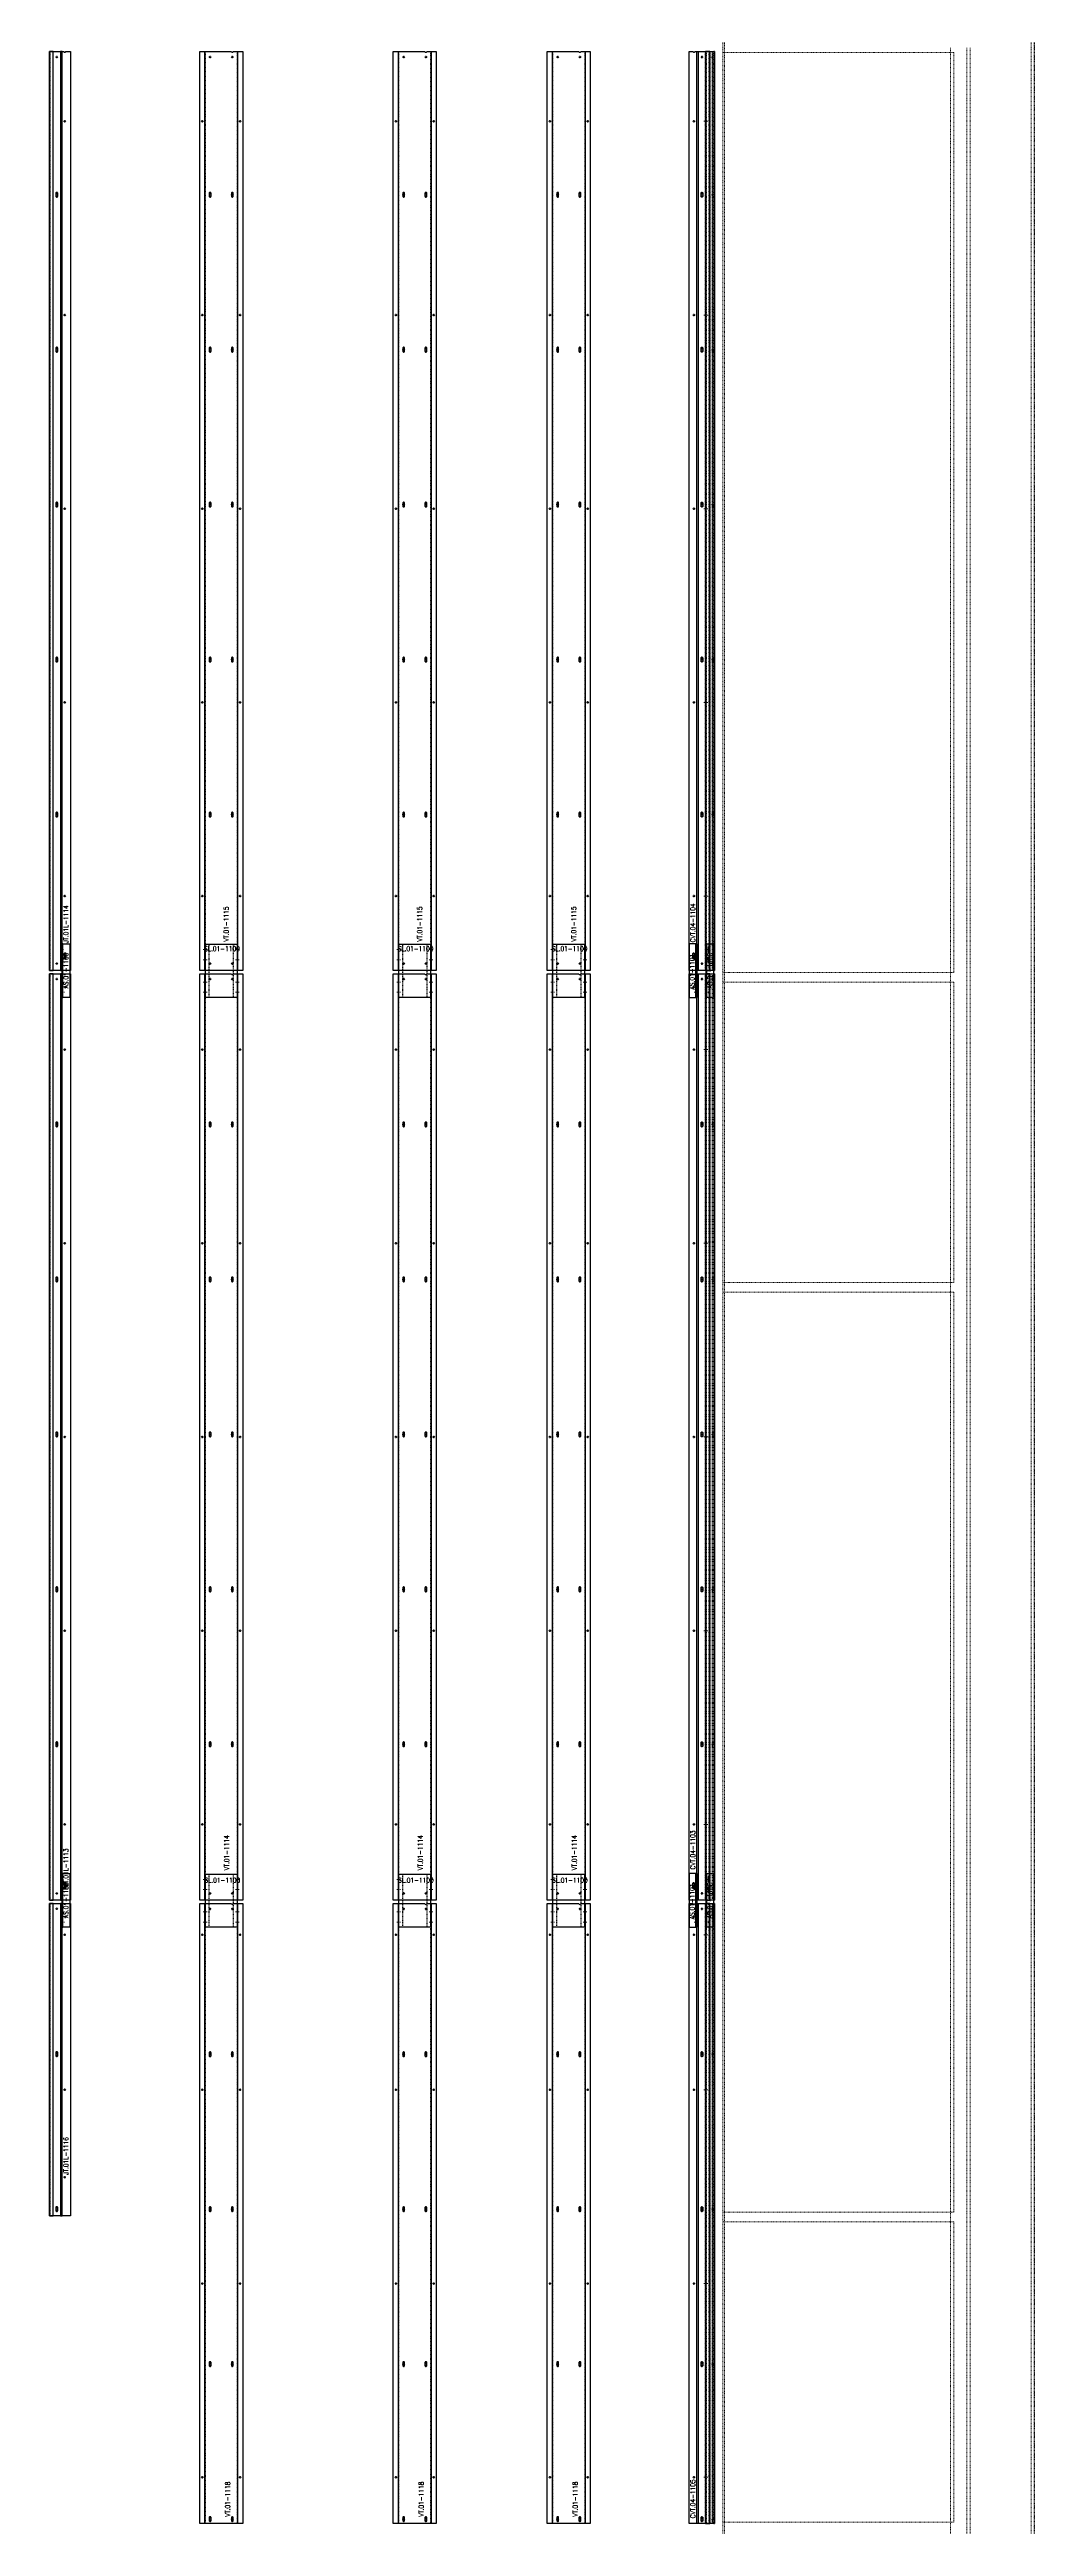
# Model space of a CAD drawing. Header units: inches. Extents: x 1191 to 4278, y -4365 to 1348.
# Drawn here: x 3887.1 to 4039.8, y 259.3 to 642.9 of the extents above; entities that cross this region are included whole.
import ezdxf

# ---------------------------------------------------------------- set-up
doc = ezdxf.new("R2010")
doc.units = ezdxf.units.IN
doc.header["$MEASUREMENT"] = 0
for name, pattern in [('NBK_Center', [0.541667, 0.333333, -0.0625, 0.083333, -0.0625]), ('NBK_Center2', [0.270833, 0.166667, -0.03125, 0.041667, -0.03125]), ('NBK_Hidden', [0.125, 0.083333, -0.041667]), ('NBK_Hidden2', [0.0625, 0.041667, -0.020833])]:
    doc.linetypes.add(name, pattern=pattern)
doc.layers.get('Defpoints').update_dxf_attribs({"color": 250, "lineweight": 0})
for name, color, linetype, lineweight in [('!Bracket', 11, 'Continuous', 25), ('!Clip - bent', 20, 'Continuous', 25), ('!Dimension', 50, 'Continuous', 5), ('!Extrusion', 140, 'Continuous', 25), ('!Linetype_Center', 220, 'NBK_Center', 9), ('!Linetype_Center2', 222, 'NBK_Center2', 9), ('!Linetype_Hidden', 210, 'NBK_Hidden', 9), ('!Misc2', 252, 'NBK_Hidden2', 5)]:
    doc.layers.add(name, color=color, linetype=linetype, lineweight=lineweight)
doc.styles.add('Romans', font='romans.shx', dxfattribs={"width": 0.8})

# ---------------------------------------------------------------- blocks, each defined once
blk = doc.blocks.new('A$C5F5DB627')
for p, q in [((2592, 1418.92), (2592, 338.15)), ((2640, 1418.92), (2640, 338.86)), ((2591.75, 338.4), (2591.75, 1362.9)), ((2639.55, 1362.9), (2639.55, 410.4)), ((2640.05, 1362.9), (2640.05, 338.58)), ((2627.52, 1129.65), (2591.75, 1129.65)), ((2627.05, 1130.4), (2627.05, 410.4)), ((2627.52, 987.15), (2627.52, 1129.65)), ((2629.55, 1130.4), (2629.55, 410.4)), ((2630.07, 1130.4), (2630.07, 410.4)), ((2591.75, 987.15), (2627.52, 987.15)), ((2627.52, 985.65), (2591.75, 985.65)), ((2627.52, 939.15), (2627.52, 985.65)), ((2591.75, 939.15), (2627.52, 939.15)), ((2627.52, 937.65), (2591.75, 937.65)), ((2627.52, 795.15), (2627.52, 937.65)), ((2591.75, 795.15), (2627.52, 795.15)), ((2627.52, 793.65), (2591.75, 793.65)), ((2627.52, 747.15), (2627.52, 793.65)), ((2591.75, 747.15), (2627.52, 747.15))]:
    blk.add_line(p, q)
blk = doc.blocks.new('SECTION CLEAR HOLE 1')
at = {"layer": '!Linetype_Center2'}
blk.add_line((-0.33, 0, 0), (0.26, 0, 0), dxfattribs=at)
at = {"layer": '!Misc2'}
blk.add_lwpolyline([(-0.12, 0.1), (0, 0.1), (0, -0.1), (-0.12, -0.1)], close=True, dxfattribs=at)
blk = doc.blocks.new('TAP HOLE_5mm')
at = {"layer": '!Linetype_Center2'}
for points in [[(-0.18, 0), (0.18, 0)], [(0, 0.18), (0, -0.18)]]:
    blk.add_lwpolyline(points, dxfattribs=at)
blk.add_circle((0, 0), 0.101)
blk = doc.blocks.new('SLOTTED SECTION1')
at = {"layer": '!Linetype_Center2'}
blk.add_lwpolyline([(-0.24, 0), (0.12, 0)], dxfattribs=at)
at = {"layer": '!Misc2'}
blk.add_lwpolyline([(-0.12, 0.47), (0, 0.47), (0, -0.47), (-0.12, -0.47)], close=True, dxfattribs=at)
blk = doc.blocks.new('SLOTTED HOLE 1')
at = {"layer": '!Linetype_Center'}
for p, q in [((0, 0.55), (0, -0.55)), ((-0.22, 0), (0.22, 0))]:
    blk.add_line(p, q, dxfattribs=at)
at = {"color": 0}
blk.add_lwpolyline([(-0.14, 0.33), (-0.14, -0.33, 0.414214), (0, -0.47, 0.414214), (0.14, -0.33), (0.14, 0.33, 0.414214), (0, 0.47, 0.414214)], format="xyb", close=True, dxfattribs=at)
blk = doc.blocks.new('AS.01-1100')
at = {"layer": '!Bracket'}
for points in [[(-1.3, 4.65), (-0.12, 4.65), (-0.12, -3.67), (-1.3, -3.67)], [(-1.3, -3.67), (-1.18, -3.67), (-1.18, 4.65), (-1.3, 4.65)]]:
    blk.add_lwpolyline(points, close=True, dxfattribs=at)
at = {"layer": '!Dimension'}
for name, p in [('SLOTTED SECTION1', (-1.18, 3.73)), ('SLOTTED SECTION1', (-1.18, 2.15)), ('SECTION CLEAR HOLE 1', (-1.18, -1.3)), ('SECTION CLEAR HOLE 1', (-1.18, -2.88))]:
    blk.add_blockref(name, p, dxfattribs=at)
at = {"layer": '!Extrusion', "linetype": 'NBK_Hidden'}
blk.add_blockref('SLOTTED HOLE 1', (-0.83, 2.75), dxfattribs=at)
at = {"layer": '!Extrusion', "rotation": 360}
blk.add_blockref('TAP HOLE_5mm', (-0.83, -2.09), dxfattribs=at)
at = {"layer": 'Defpoints', "color": 30, "insert": (-0.71, 0.49), "char_height": 0.75, "width": 1.65, "attachment_point": 5, "rotation": 90, "style": 'Romans'}
blk.add_mtext('AS.01-1100', dxfattribs=at)
blk = doc.blocks.new('WEEP HOLE')
at = {"layer": '!Linetype_Center'}
for p, q in [((-0.22, 0.37), (0.22, 0.37)), ((0, 0.83), (0, -0.08))]:
    blk.add_line(p, q, dxfattribs=at)
at = {"color": 0}
blk.add_lwpolyline([(-0.14, 0.61), (-0.14, 0.14, 0.414214), (0, 0, 0.414214), (0.14, 0.14), (0.14, 0.61, 0.414214), (0, 0.75, 0.414214)], format="xyb", close=True, dxfattribs=at)
blk = doc.blocks.new('JT.01L-1116')
at = {"layer": '!Extrusion'}
blk.add_lwpolyline([(2.22, 48.4, 1), (2.5, 48.4), (3.25, 48.4), (3.25, 0), (0, 0), (0, 48.4)], format="xyb", close=True, dxfattribs=at)
for points in [[(0, 48.4), (0, 0), (0.57, 0), (0.57, 48.4)], [(1.69, 48.4), (1.69, 0), (1.95, 0), (1.95, 48.4)]]:
    blk.add_lwpolyline(points, close=True, dxfattribs=at)
at = {"layer": '!Extrusion', "linetype": 'NBK_Hidden'}
blk.add_lwpolyline([(0, 48.4), (0, 0), (0.08, 0), (0.08, 48.4)], dxfattribs=at)
blk.add_lwpolyline([(1.87, 48.4), (1.87, 0), (1.95, 0), (1.95, 48.4)], close=True, dxfattribs=at)
at = {"layer": '!Dimension'}
blk.add_blockref('AS.01-1100', (3.25, 48.4), dxfattribs=at)
at = {"layer": '!Extrusion', "rotation": 360}
for p in [(1.13, 47.57), (2.36, 43.54), (2.36, 19.54), (2.36, 6)]:
    blk.add_blockref('TAP HOLE_5mm', p, dxfattribs=at)
at = {"layer": '!Extrusion'}
for p in [(1.13, 24.68), (1.13, 0.68)]:
    blk.add_blockref('WEEP HOLE', p, dxfattribs=at)
at = {"layer": 'Defpoints', "color": 2, "insert": (2.54, 9.28), "char_height": 0.75, "width": 1.65, "attachment_point": 5, "rotation": 90, "style": 'Romans'}
blk.add_mtext('JT.01L-1116', dxfattribs=at)
blk = doc.blocks.new('CLEAR SECTION HOLE')
at = {"layer": '!Linetype_Center2'}
blk.add_line((-0.33, 0), (0.26, 0), dxfattribs=at)
at = {"layer": '!Misc2'}
blk.add_lwpolyline([(-0.08, 0.1), (0, 0.1), (0, -0.1), (-0.08, -0.1)], close=True, dxfattribs=at)
blk = doc.blocks.new('SLOTTED SECTION HOLE')
at = {"layer": '!Linetype_Center2'}
blk.add_line((-0.33, 0), (0.26, 0), dxfattribs=at)
at = {"layer": '!Misc2'}
blk.add_lwpolyline([(-0.08, 0.47), (0, 0.47), (0, -0.47), (-0.08, -0.47)], close=True, dxfattribs=at)
blk = doc.blocks.new('VT.01-1114-')
at = {"layer": '!Extrusion'}
blk.add_lwpolyline([(-2.45, 148.09), (2.45, 148.09), (2.45, 139.83), (-2.45, 139.83)], close=True, dxfattribs=at)
at = {"layer": '!Extrusion', "linetype": 'NBK_Hidden2'}
blk.add_lwpolyline([(-1.86, 148.09), (1.86, 148.09), (1.86, 139.83), (-1.86, 139.83)], close=True, dxfattribs=at)
at = {"layer": '!Extrusion'}
blk.add_lwpolyline([(-3.33, 0), (-3.33, 143.5), (1.58, 143.5, 1), (1.86, 143.5), (3.33, 143.5), (3.33, 0)], format="xyb", close=True, dxfattribs=at)
for points in [[(-2.54, 0), (-2.54, 143.5), (1.58, 143.5)], [(1.86, 143.5), (2.54, 143.5), (2.54, 0)]]:
    blk.add_lwpolyline(points, dxfattribs=at)
at = {"layer": '!Extrusion', "linetype": 'NBK_Hidden'}
for points in [[(-2.46, 0), (-2.46, 143.5), (1.58, 143.5)], [(1.86, 143.5), (2.46, 143.5), (2.46, 0)]]:
    blk.add_lwpolyline(points, dxfattribs=at)
at = {"layer": '!Dimension', "rotation": 360}
for name, p in [('CLEAR SECTION HOLE', (-2.46, 142.2)), ('CLEAR SECTION HOLE', (2.54, 142.2)), ('CLEAR SECTION HOLE', (-2.46, 140.62)), ('CLEAR SECTION HOLE', (2.54, 140.62)), ('SLOTTED SECTION HOLE', (-2.46, 3.24)), ('SLOTTED SECTION HOLE', (-2.46, 1.66)), ('SLOTTED SECTION HOLE', (2.54, 3.24)), ('SLOTTED SECTION HOLE', (2.54, 1.66))]:
    blk.add_blockref(name, p, dxfattribs=at)
at = {"layer": '!Extrusion', "rotation": 360}
for name, p in [('TAP HOLE_5mm', (-1.72, 142.67)), ('TAP HOLE_5mm', (1.72, 142.67)), ('TAP HOLE_5mm', (-2.93, 131.75)), ('TAP HOLE_5mm', (2.93, 131.75)), ('WEEP HOLE', (-1.72, 119.78)), ('WEEP HOLE', (1.72, 119.78)), ('TAP HOLE_5mm', (-2.93, 101.75)), ('TAP HOLE_5mm', (2.93, 101.75)), ('WEEP HOLE', (-1.72, 95.78)), ('WEEP HOLE', (1.72, 95.78)), ('TAP HOLE_5mm', (-2.93, 71.75)), ('WEEP HOLE', (-1.72, 71.78)), ('WEEP HOLE', (1.72, 71.78)), ('TAP HOLE_5mm', (2.93, 71.75)), ('WEEP HOLE', (-1.72, 47.78)), ('WEEP HOLE', (1.72, 47.78)), ('TAP HOLE_5mm', (-2.93, 41.75)), ('TAP HOLE_5mm', (2.93, 41.75)), ('WEEP HOLE', (-1.72, 23.78)), ('WEEP HOLE', (1.72, 23.78)), ('TAP HOLE_5mm', (-2.93, 11.75)), ('TAP HOLE_5mm', (2.93, 11.75)), ('TAP HOLE_5mm', (-1.72, 1.06)), ('TAP HOLE_5mm', (1.72, 1.06))]:
    blk.add_blockref(name, p, dxfattribs=at)
at = {"layer": 'Defpoints', "color": 30, "insert": (0.12, 147.38), "char_height": 0.75, "width": 1.65, "attachment_point": 5, "style": 'Romans'}
blk.add_mtext('SL.01-1100', dxfattribs=at)
at = {"layer": 'Defpoints', "color": 1, "insert": (0.85, 7.35), "char_height": 0.75, "width": 1.65, "attachment_point": 5, "rotation": 90, "style": 'Romans'}
blk.add_mtext('VT.01-1114', dxfattribs=at)
blk = doc.blocks.new('VT.01-1115-')
at = {"layer": '!Extrusion'}
blk.add_lwpolyline([(3.33, 0), (-3.33, 0), (-3.33, 142.35), (1.58, 142.35, 1), (1.86, 142.35), (3.33, 142.35)], format="xyb", close=True, dxfattribs=at)
blk.add_lwpolyline([(1.86, 142.35), (2.54, 142.35), (2.54, 0), (-2.54, 0), (-2.54, 142.35), (1.58, 142.35)], dxfattribs=at)
at = {"layer": '!Extrusion', "linetype": 'NBK_Hidden'}
blk.add_lwpolyline([(1.86, 142.35), (2.46, 142.35), (2.46, 0), (-2.46, 0), (-2.46, 142.35), (1.58, 142.35)], dxfattribs=at)
at = {"layer": '!Dimension'}
for p in [(-2.46, 3.24), (-2.46, 1.66), (2.54, 3.24), (2.54, 1.66)]:
    blk.add_blockref('SLOTTED SECTION HOLE', p, dxfattribs=at)
at = {"layer": '!Extrusion'}
for name, p in [('TAP HOLE_5mm', (-1.72, 141.48)), ('TAP HOLE_5mm', (1.72, 141.48)), ('TAP HOLE_5mm', (-2.93, 131.52)), ('TAP HOLE_5mm', (2.93, 131.52)), ('WEEP HOLE', (-1.72, 119.78)), ('WEEP HOLE', (1.72, 119.78)), ('TAP HOLE_5mm', (-2.93, 101.52)), ('TAP HOLE_5mm', (2.93, 101.52)), ('WEEP HOLE', (-1.72, 95.78)), ('WEEP HOLE', (1.72, 95.78)), ('TAP HOLE_5mm', (-2.93, 71.52)), ('WEEP HOLE', (-1.72, 71.78)), ('WEEP HOLE', (1.72, 71.78)), ('TAP HOLE_5mm', (2.93, 71.52)), ('WEEP HOLE', (-1.72, 47.78)), ('WEEP HOLE', (1.72, 47.78)), ('TAP HOLE_5mm', (-2.93, 41.52)), ('TAP HOLE_5mm', (2.93, 41.52)), ('WEEP HOLE', (-1.72, 23.78)), ('WEEP HOLE', (1.72, 23.78)), ('TAP HOLE_5mm', (-2.93, 11.52)), ('TAP HOLE_5mm', (2.93, 11.52)), ('TAP HOLE_5mm', (-1.72, 1.06)), ('TAP HOLE_5mm', (1.72, 1.06))]:
    blk.add_blockref(name, p, dxfattribs=at)
at = {"layer": 'Defpoints', "color": 1, "insert": (0.77, 7.19), "char_height": 0.75, "width": 1.65, "attachment_point": 5, "rotation": 90, "style": 'Romans'}
blk.add_mtext('VT.01-1115', dxfattribs=at)
blk = doc.blocks.new('JT.01L-1113')
at = {"layer": '!Extrusion'}
blk.add_lwpolyline([(0, 0), (0, 143.5), (2.22, 143.5, 1), (2.5, 143.5), (3.25, 143.5), (3.25, 0)], format="xyb", close=True, dxfattribs=at)
at = {"layer": '!Extrusion', "linetype": 'NBK_Hidden'}
for points in [[(0.08, 0), (0.08, 143.5), (0, 143.5), (0, 0)], [(1.95, 0), (1.95, 143.5), (1.87, 143.5), (1.87, 0)]]:
    blk.add_lwpolyline(points, close=True, dxfattribs=at)
at = {"layer": '!Extrusion'}
for points in [[(0.57, 0), (0.57, 143.5), (0, 143.5), (0, 0)], [(1.95, 0), (1.95, 143.5), (1.69, 143.5), (1.69, 0)]]:
    blk.add_lwpolyline(points, close=True, dxfattribs=at)
at = {"layer": '!Dimension'}
blk.add_blockref('AS.01-1100', (3.25, 143.5), dxfattribs=at)
at = {"layer": '!Extrusion', "rotation": 360}
for p in [(1.13, 142.67), (2.36, 131.75), (2.36, 101.75), (2.36, 71.75), (2.36, 41.75), (2.36, 11.75), (1.13, 1.06)]:
    blk.add_blockref('TAP HOLE_5mm', p, dxfattribs=at)
at = {"layer": '!Extrusion'}
for p in [(1.13, 119.78), (1.13, 95.78), (1.13, 71.78), (1.13, 47.78), (1.13, 23.78)]:
    blk.add_blockref('WEEP HOLE', p, dxfattribs=at)
at = {"layer": 'Defpoints', "color": 2, "insert": (2.54, 5.08), "char_height": 0.75, "width": 1.65, "attachment_point": 5, "rotation": 90, "style": 'Romans'}
blk.add_mtext('JT.01L-1113', dxfattribs=at)
blk = doc.blocks.new('JT.01L-1114')
at = {"layer": '!Extrusion'}
blk.add_lwpolyline([(-3.25, 0), (-3.25, 142.35), (-1.02, 142.35, 1), (-0.75, 142.35), (0, 142.35), (0, 0)], format="xyb", close=True, dxfattribs=at)
at = {"layer": '!Extrusion', "linetype": 'NBK_Hidden'}
for points in [[(-3.17, 0), (-3.17, 142.35), (-3.25, 142.35), (-3.25, 0)], [(-1.3, 0), (-1.3, 142.35), (-1.38, 142.35), (-1.38, 0)]]:
    blk.add_lwpolyline(points, close=True, dxfattribs=at)
at = {"layer": '!Extrusion'}
for points in [[(-2.68, 0), (-2.68, 142.35), (-3.25, 142.35), (-3.25, 0)], [(-1.3, 0), (-1.3, 142.35), (-1.56, 142.35), (-1.56, 0)]]:
    blk.add_lwpolyline(points, close=True, dxfattribs=at)
at = {"layer": '!Extrusion', "rotation": 360}
for p in [(-2.12, 141.48), (-0.89, 131.52), (-0.89, 101.52), (-0.89, 71.52), (-0.89, 41.52), (-0.89, 11.52), (-2.12, 1.06)]:
    blk.add_blockref('TAP HOLE_5mm', p, dxfattribs=at)
at = {"layer": '!Extrusion'}
for p in [(-2.12, 119.78), (-2.12, 95.78), (-2.12, 71.78), (-2.12, 47.78), (-2.12, 23.78)]:
    blk.add_blockref('WEEP HOLE', p, dxfattribs=at)
at = {"layer": 'Defpoints', "color": 2, "insert": (-0.71, 7.17), "char_height": 0.75, "width": 1.65, "attachment_point": 5, "rotation": 90, "style": 'Romans'}
blk.add_mtext('JT.01L-1114', dxfattribs=at)
blk = doc.blocks.new('HOLE SECTION')
at = {"layer": '!Linetype_Center2'}
blk.add_line((-0.33, 0), (0.26, 0), dxfattribs=at)
at = {"layer": '!Misc2'}
blk.add_lwpolyline([(-0.09, 0.1), (0, 0.1), (0, -0.1), (-0.09, -0.1)], close=True, dxfattribs=at)
blk = doc.blocks.new('19mm WEEP HOLE')
at = {"layer": '!Linetype_Center'}
blk.add_line((-0.37, 0.2), (-0.37, -0.12), dxfattribs=at)
at = {"linetype": 'NBK_Hidden'}
blk.add_lwpolyline([(-0.75, 0.08), (0, 0.08), (0, 0), (-0.75, 0)], close=True, dxfattribs=at)
blk = doc.blocks.new('CVT.04-1104-')
at = {"layer": '!Extrusion'}
blk.add_lwpolyline([(0, 0), (-3.97, 0), (-3.97, 142.35), (-3.34, 142.35, 1), (-3.06, 142.35), (0, 142.35)], format="xyb", close=True, dxfattribs=at)
for points in [[(-2.78, 142.35), (-2.53, 142.35), (-2.53, 0), (-2.78, 0)], [(-1.41, 0), (-0.76, 0), (-0.76, 142.35), (-1.41, 142.35)]]:
    blk.add_lwpolyline(points, close=True, dxfattribs=at)
at = {"layer": '!Extrusion', "linetype": 'NBK_Hidden'}
for points in [[(-1.33, 0), (-1.42, 0), (-1.42, 142.35), (-1.33, 142.35)], [(-0.76, 0), (-0.86, 0), (-0.86, 142.35), (-0.76, 142.35)], [(-0.35, 142.35), (-0.28, 142.35), (-0.28, 0), (-0.35, 0)], [(-0.14, 0), (-0.04, 0), (-0.04, 142.35), (-0.14, 142.35)]]:
    blk.add_lwpolyline(points, close=True, dxfattribs=at)
at = {"layer": '!Dimension', "rotation": 360}
for name, p in [('CLEAR SECTION HOLE', (-0.28, 141.48)), ('HOLE SECTION', (-1.33, 131.52)), ('HOLE SECTION', (-1.33, 101.52)), ('HOLE SECTION', (-1.33, 71.52)), ('HOLE SECTION', (-1.33, 41.52)), ('HOLE SECTION', (-1.33, 11.52)), ('CLEAR SECTION HOLE', (-0.28, 1.06))]:
    blk.add_blockref(name, p, dxfattribs=at)
at = {"layer": '!Extrusion', "xscale": -1}
for name, p in [('TAP HOLE_5mm', (-1.97, 141.48)), ('WEEP HOLE', (-1.97, 119.78)), ('WEEP HOLE', (-1.97, 95.78)), ('WEEP HOLE', (-1.97, 71.78)), ('WEEP HOLE', (-1.97, 47.78)), ('WEEP HOLE', (-1.97, 23.78)), ('TAP HOLE_5mm', (-1.97, 1.06))]:
    blk.add_blockref(name, p, dxfattribs=at)
at = {"layer": '!Extrusion'}
for name, p, rotation in [('TAP HOLE_5mm', (-3.2, 131.52), 360), ('19mm WEEP HOLE', (-0.35, 119.78), 270), ('TAP HOLE_5mm', (-3.2, 101.52), 360), ('19mm WEEP HOLE', (-0.35, 95.78), 270), ('TAP HOLE_5mm', (-3.2, 71.52), 360), ('19mm WEEP HOLE', (-0.35, 71.78), 270), ('19mm WEEP HOLE', (-0.35, 47.78), 270), ('TAP HOLE_5mm', (-3.2, 41.52), 360), ('19mm WEEP HOLE', (-0.35, 23.78), 270), ('TAP HOLE_5mm', (-3.2, 11.52), 360)]:
    blk.add_blockref(name, p, dxfattribs=dict(at, rotation=rotation))
at = {"layer": 'Defpoints', "color": 3, "insert": (-3.38, 7.38), "char_height": 0.75, "width": 1.65, "attachment_point": 5, "rotation": 90, "style": 'Romans'}
blk.add_mtext('CVT.04-1104', dxfattribs=at)
blk = doc.blocks.new('SL.01-1101')
at = {"layer": '!Bracket'}
for points in [[(4.65, -1.3), (4.65, -0.12), (-3.67, -0.12), (-3.67, -1.3)], [(-3.67, -1.3), (-3.67, -1.18), (4.65, -1.18), (4.65, -1.3)]]:
    blk.add_lwpolyline(points, close=True, dxfattribs=at)
at = {"layer": '!Dimension', "xscale": -1, "rotation": 270}
for name, p in [('SECTION CLEAR HOLE 1', (-2.88, -1.18)), ('SECTION CLEAR HOLE 1', (-1.3, -1.18)), ('SLOTTED SECTION1', (2.15, -1.18)), ('SLOTTED SECTION1', (3.73, -1.18))]:
    blk.add_blockref(name, p, dxfattribs=at)
at = {"layer": '!Extrusion', "xscale": -1, "rotation": 270}
blk.add_blockref('TAP HOLE_5mm', (-2.09, -0.83), dxfattribs=at)
at = {"layer": '!Extrusion', "linetype": 'NBK_Hidden', "xscale": -1, "rotation": 270}
blk.add_blockref('SLOTTED HOLE 1', (2.75, -0.83), dxfattribs=at)
at = {"layer": 'Defpoints', "color": 30, "insert": (0.32, -0.6), "char_height": 0.75, "width": 1.65, "attachment_point": 5, "style": 'Romans'}
blk.add_mtext('AS.01-1101', dxfattribs=at)
blk = doc.blocks.new('AS.01-1100-')
at = {"layer": '!Bracket'}
for points in [[(4.65, 1.33), (4.65, 0.15), (-3.67, 0.15), (-3.67, 1.33)], [(-3.67, 1.33), (-3.67, 1.21), (4.65, 1.21), (4.65, 1.33)]]:
    blk.add_lwpolyline(points, close=True, dxfattribs=at)
at = {"layer": '!Dimension', "rotation": 270}
for name, p in [('SECTION CLEAR HOLE 1', (-2.09, 1.21)), ('SLOTTED SECTION1', (2.75, 1.21))]:
    blk.add_blockref(name, p, dxfattribs=at)
at = {"layer": '!Extrusion', "rotation": 270}
for p in [(-2.88, 0.86, 0), (-1.3, 0.86, 0)]:
    blk.add_blockref('TAP HOLE_5mm', p, dxfattribs=at)
at = {"layer": '!Extrusion', "linetype": 'NBK_Hidden', "rotation": 270}
for p in [(2.15, 0.86), (3.73, 0.86)]:
    blk.add_blockref('SLOTTED HOLE 1', p, dxfattribs=at)
at = {"layer": 'Defpoints', "color": 30, "insert": (0.49, 0.74), "char_height": 0.75, "width": 1.65, "attachment_point": 5, "style": 'Romans'}
blk.add_mtext('AS.01-1100', dxfattribs=at)
blk = doc.blocks.new('CVT.04-1103-')
at = {"layer": '!Extrusion'}
blk.add_lwpolyline([(0, 0), (-3.97, 0), (-3.97, 143.5), (-3.34, 143.5, 1), (-3.06, 143.5), (0, 143.5)], format="xyb", close=True, dxfattribs=at)
for points in [[(-2.78, 143.5), (-2.53, 143.5), (-2.53, 0), (-2.78, 0)], [(-1.41, 0), (-0.76, 0), (-0.76, 143.5), (-1.41, 143.5)]]:
    blk.add_lwpolyline(points, close=True, dxfattribs=at)
at = {"layer": '!Extrusion', "linetype": 'NBK_Hidden'}
for points in [[(-1.33, 0), (-1.42, 0), (-1.42, 143.5), (-1.33, 143.5)], [(-0.76, 0), (-0.86, 0), (-0.86, 143.5), (-0.76, 143.5)], [(-0.35, 143.5), (-0.28, 143.5), (-0.28, 0), (-0.35, 0)], [(-0.14, 0), (-0.04, 0), (-0.04, 143.5), (-0.14, 143.5)]]:
    blk.add_lwpolyline(points, close=True, dxfattribs=at)
at = {"layer": '!Dimension', "rotation": 360}
for p in [(-0.28, 142.67), (-0.28, 1.06)]:
    blk.add_blockref('CLEAR SECTION HOLE', p, dxfattribs=at)
at = {"layer": '!Dimension'}
for p in [(-1.33, 131.75), (-1.33, 101.75), (-1.33, 71.75), (-1.33, 41.75), (-1.33, 11.75)]:
    blk.add_blockref('HOLE SECTION', p, dxfattribs=at)
at = {"layer": '!Extrusion', "xscale": -1}
for name, p in [('TAP HOLE_5mm', (-1.97, 142.67)), ('WEEP HOLE', (-1.97, 119.78)), ('WEEP HOLE', (-1.97, 95.78)), ('WEEP HOLE', (-1.97, 71.78)), ('WEEP HOLE', (-1.97, 47.78)), ('WEEP HOLE', (-1.97, 23.78)), ('TAP HOLE_5mm', (-1.97, 1.06))]:
    blk.add_blockref(name, p, dxfattribs=at)
at = {"layer": '!Extrusion'}
for name, p, rotation in [('TAP HOLE_5mm', (-3.2, 131.75), 360), ('19mm WEEP HOLE', (-0.35, 119.78), 270), ('TAP HOLE_5mm', (-3.2, 101.75), 360), ('19mm WEEP HOLE', (-0.35, 95.78), 270), ('TAP HOLE_5mm', (-3.2, 71.75), 360), ('19mm WEEP HOLE', (-0.35, 71.78), 270), ('19mm WEEP HOLE', (-0.35, 47.78), 270), ('TAP HOLE_5mm', (-3.2, 41.75), 360), ('19mm WEEP HOLE', (-0.35, 23.78), 270), ('TAP HOLE_5mm', (-3.2, 11.75), 360)]:
    blk.add_blockref(name, p, dxfattribs=dict(at, rotation=rotation))
at = {"color": 144, "rotation": 90}
for name, p in [('SL.01-1101', (-4.08, 143.5)), ('AS.01-1100-', (0, 143.5))]:
    blk.add_blockref(name, p, dxfattribs=at)
at = {"layer": 'Defpoints', "color": 3, "insert": (-3.38, 7.78), "char_height": 0.75, "width": 1.65, "attachment_point": 5, "rotation": 90, "style": 'Romans'}
blk.add_mtext('CVT.04-1103', dxfattribs=at)
blk = doc.blocks.new('CVT.04-1105-')
at = {"layer": '!Extrusion'}
blk.add_lwpolyline([(0, 0), (-3.97, 0), (-3.97, 96.02), (-3.34, 96.02, 1), (-3.06, 96.02), (0, 96.02)], format="xyb", close=True, dxfattribs=at)
for points in [[(-2.78, 96.02), (-2.53, 96.02), (-2.53, 0), (-2.78, 0)], [(-1.41, 0), (-0.76, 0), (-0.76, 96.02), (-1.41, 96.02)]]:
    blk.add_lwpolyline(points, close=True, dxfattribs=at)
at = {"layer": '!Extrusion', "linetype": 'NBK_Hidden'}
for points in [[(-1.33, 0), (-1.42, 0), (-1.42, 96.02), (-1.33, 96.02)], [(-0.76, 0), (-0.86, 0), (-0.86, 96.02), (-0.76, 96.02)], [(-0.35, 96.02), (-0.28, 96.02), (-0.28, 0), (-0.35, 0)], [(-0.14, 0), (-0.04, 0), (-0.04, 96.02), (-0.14, 96.02)]]:
    blk.add_lwpolyline(points, close=True, dxfattribs=at)
at = {"layer": '!Dimension', "rotation": 360}
for name, p in [('CLEAR SECTION HOLE', (-0.28, 95.14)), ('HOLE SECTION', (-1.33, 91.17)), ('HOLE SECTION', (-1.33, 67.16)), ('HOLE SECTION', (-1.33, 37.16)), ('HOLE SECTION', (-1.33, 7.16))]:
    blk.add_blockref(name, p, dxfattribs=at)
at = {"layer": '!Extrusion', "xscale": -1}
for name, p in [('TAP HOLE_5mm', (-1.97, 95.19)), ('WEEP HOLE', (-1.97, 72.3)), ('WEEP HOLE', (-1.97, 48.3)), ('WEEP HOLE', (-1.97, 24.3)), ('WEEP HOLE', (-1.97, 0.29))]:
    blk.add_blockref(name, p, dxfattribs=at)
at = {"layer": '!Extrusion'}
for name, p, rotation in [('TAP HOLE_5mm', (-3.2, 91.17), 360), ('19mm WEEP HOLE', (-0.35, 72.3), 270), ('TAP HOLE_5mm', (-3.2, 67.16), 360), ('19mm WEEP HOLE', (-0.35, 48.3), 270), ('TAP HOLE_5mm', (-3.2, 37.16), 360), ('19mm WEEP HOLE', (-0.35, 24.3), 270), ('TAP HOLE_5mm', (-3.2, 7.16), 360), ('19mm WEEP HOLE', (-0.35, 0.24), 270)]:
    blk.add_blockref(name, p, dxfattribs=dict(at, rotation=rotation))
at = {"color": 144, "rotation": 90}
for name, p in [('SL.01-1101', (-4.08, 96.02)), ('AS.01-1100-', (0, 96.02))]:
    blk.add_blockref(name, p, dxfattribs=at)
at = {"layer": 'Defpoints', "color": 3, "insert": (-3.38, 3.81), "char_height": 0.75, "width": 1.65, "attachment_point": 5, "rotation": 90, "style": 'Romans'}
blk.add_mtext('CVT.04-1105', dxfattribs=at)
blk = doc.blocks.new('VT.01-1118-')
at = {"layer": '!Extrusion'}
blk.add_lwpolyline([(-2.45, 100.55), (2.45, 100.55), (2.45, 92.35), (-2.45, 92.35)], close=True, dxfattribs=at)
at = {"layer": '!Extrusion', "linetype": 'NBK_Hidden2'}
blk.add_lwpolyline([(-1.86, 100.55), (1.86, 100.55), (1.86, 92.35), (-1.86, 92.35)], close=True, dxfattribs=at)
at = {"layer": '!Extrusion'}
blk.add_lwpolyline([(1.58, 96.02, 1), (1.86, 96.02), (3.33, 96.02), (3.33, 0), (-3.33, 0), (-3.33, 96.02)], format="xyb", close=True, dxfattribs=at)
blk.add_lwpolyline([(1.86, 96.02), (2.54, 96.02), (2.54, 0), (-2.54, 0), (-2.54, 96.02), (1.58, 96.02)], dxfattribs=at)
at = {"layer": '!Extrusion', "linetype": 'NBK_Hidden'}
blk.add_lwpolyline([(1.86, 96.02), (2.46, 96.02), (2.46, 0), (-2.46, 0), (-2.46, 96.02), (1.58, 96.02)], dxfattribs=at)
at = {"layer": '!Dimension', "rotation": 360}
for p in [(-2.46, 94.73), (-2.46, 93.15), (2.54, 94.73), (2.54, 93.15)]:
    blk.add_blockref('CLEAR SECTION HOLE', p, dxfattribs=at)
at = {"layer": '!Extrusion', "rotation": 360}
for name, p in [('TAP HOLE_5mm', (-1.72, 95.19)), ('TAP HOLE_5mm', (1.72, 95.19)), ('TAP HOLE_5mm', (-2.93, 91.17)), ('TAP HOLE_5mm', (2.93, 91.17)), ('WEEP HOLE', (-1.72, 72.3)), ('WEEP HOLE', (1.72, 72.3)), ('TAP HOLE_5mm', (-2.93, 67.16)), ('TAP HOLE_5mm', (2.93, 67.16)), ('WEEP HOLE', (-1.72, 48.3)), ('WEEP HOLE', (1.72, 48.3)), ('TAP HOLE_5mm', (-2.93, 37.16)), ('TAP HOLE_5mm', (2.93, 37.16)), ('WEEP HOLE', (-1.72, 24.3)), ('WEEP HOLE', (1.72, 24.3)), ('TAP HOLE_5mm', (-2.93, 7.16)), ('TAP HOLE_5mm', (2.93, 7.16)), ('WEEP HOLE', (-1.72, 0.3)), ('WEEP HOLE', (1.72, 0.29))]:
    blk.add_blockref(name, p, dxfattribs=at)
at = {"layer": 'Defpoints', "color": 30, "insert": (0.17, 99.62), "char_height": 0.75, "width": 1.65, "attachment_point": 5, "style": 'Romans'}
blk.add_mtext('SL.01-1100', dxfattribs=at)
at = {"layer": 'Defpoints', "color": 1, "insert": (0.99, 3.76), "char_height": 0.75, "width": 1.65, "attachment_point": 5, "rotation": 90, "style": 'Romans'}
blk.add_mtext('VT.01-1118', dxfattribs=at)
blk = doc.blocks.new('NORTH TRACKS')
at = {"layer": '!Clip - bent'}
for name, p in [('CVT.04-1104-', (2020.47, 897.58)), ('CVT.04-1103-', (2020.47, 753.58)), ('CVT.04-1105-', (2020.47, 657.06))]:
    blk.add_blockref(name, p, dxfattribs=at)
at = {"layer": '!Clip - bent', "color": 3}
for name, p in [('JT.01L-1113', (1917.39, 753.58)), ('JT.01L-1116', (1917.39, 704.69))]:
    blk.add_blockref(name, p, dxfattribs=at)
at = {"layer": '!Clip - bent', "color": 2}
for p in [(1944, 753.58), (1974, 753.58), (1997.87, 753.58)]:
    blk.add_blockref('VT.01-1114-', p, dxfattribs=at)
at = {"layer": '!Dimension'}
for name, p in [('JT.01L-1114', (1920.64, 897.58)), ('VT.01-1115-', (1944, 897.58)), ('VT.01-1115-', (1974, 897.58)), ('VT.01-1115-', (1997.87, 897.58)), ('VT.01-1118-', (1944, 657.06)), ('VT.01-1118-', (1974, 657.06)), ('VT.01-1118-', (1997.87, 657.06))]:
    blk.add_blockref(name, p, dxfattribs=at)

msp = doc.modelspace()

# ---------------------------------------------------------------- block references
at = {"layer": '!Clip - bent', "color": 3}
msp.add_blockref('NORTH TRACKS', (1969.71, -397.29, -1349.31), dxfattribs=at)
at = {"layer": '!Linetype_Hidden'}
msp.add_blockref('A$C5F5DB627', (1399.71, -487.19), dxfattribs=at)

doc.saveas('drawing.dxf')
